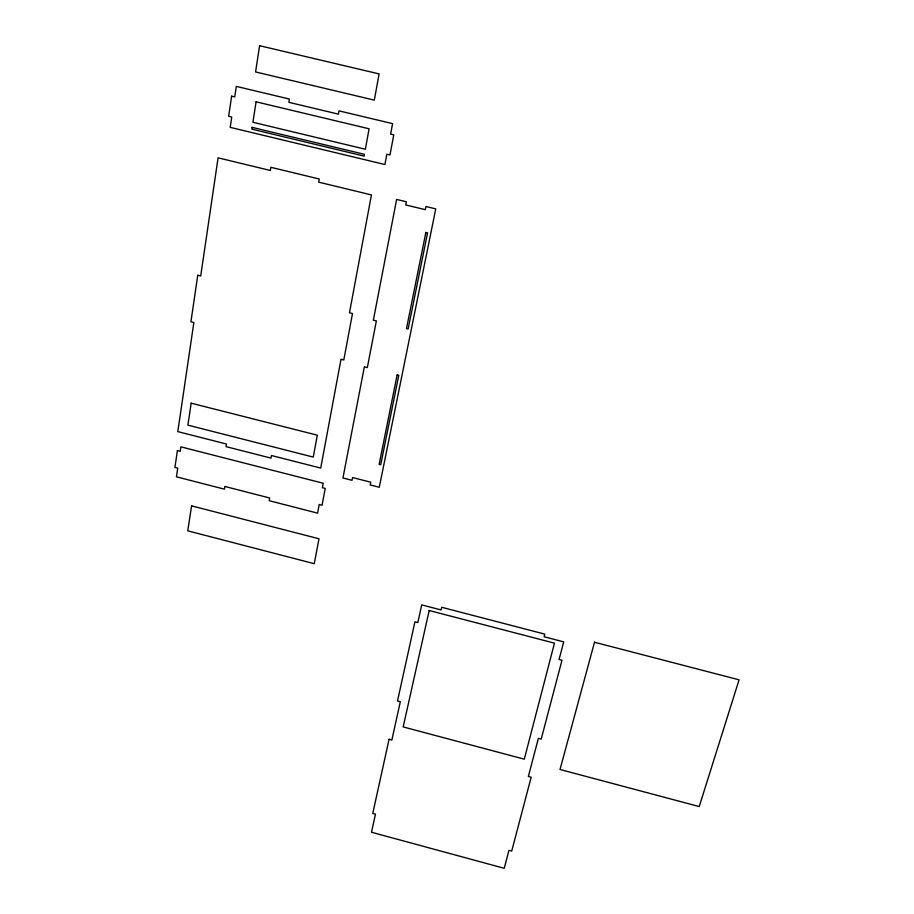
<?xml version="1.0" encoding="UTF-8"?>
<svg xmlns="http://www.w3.org/2000/svg" width="914" height="914" viewBox="0 0 914 914"><rect width="100%" height="100%" fill="white"/><g stroke="black" fill="none" stroke-linecap="round" stroke-linejoin="round"><path stroke-width="1.37" d="M197.755 275.24L190.935 321.774L193.859 322.505L177.807 431.614L226.466 444.033L226.055 446.638L271.012 458.108L271.458 455.515L320.723 468.082L341.002 359.271L343.801 359.967L352.484 313.548L349.479 312.805L371.45 194.922L318.689 182.16L319.237 178.995L270.864 167.308L270.361 170.472L218.092 157.836L200.714 275.971L197.755 275.24M177.419 450.591L174.928 467.442L177.739 468.162L176.448 476.822L224.41 489.161L224.855 486.465L269.676 497.993L269.207 500.689L317.592 513.142L319.214 504.505L322.059 505.236L325.224 488.442L322.368 487.71L323.202 483.255L180.903 446.855L180.241 451.31L177.419 450.591M231.642 96.164L228.66 116.284L231.745 117.026L230.202 127.366L384.908 164.531L386.851 154.203L389.981 154.957L393.774 134.861L390.632 134.118L392.609 123.63L339.003 110.868L338.431 114.147L288.858 102.322L289.395 99.043L236.303 86.396L234.738 96.895L231.642 96.164M191.175 403.188L187.896 425.147L313.262 457.08L317.295 435.178L191.175 403.188M259.599 45.7L255.577 71.943L374.317 100.129L379.104 73.908L259.599 45.7M191.586 505.853L187.747 530.84L314.267 563.698L318.986 538.78L191.586 505.853M252.138 127.377L251.864 129.148L364.092 156.1L364.412 154.317L252.138 127.377M256.08 101.808L252.915 122.282L365.349 149.233L369.085 128.783L256.08 101.808M364.355 366.868L342.944 477.988L352.016 480.307L352.553 477.554L370.73 482.192L370.181 484.946L379.276 487.265L435.75 208.883L425.947 206.518L425.318 209.683L405.77 204.953L406.387 201.788L396.63 199.435L373.358 320.174L376.362 320.917L367.325 367.611L364.355 366.868M397.144 374.9L379.116 464.381L380.715 464.78L398.79 375.311L397.144 374.9M425.855 232.464L406.49 328.549L408.147 328.96L427.558 232.876L425.855 232.464M389.078 739.289L372.752 813.449L375.471 814.191L371.484 832.243L504.242 868.3L508.961 850.328L511.714 851.071L531.171 777.22L528.361 776.466L538.369 738.329L541.214 739.083L561.984 660.239L559.071 659.485L563.698 641.856L544.104 636.761L544.79 634.11L441.691 607.284L441.096 609.946L421.72 604.897L417.812 622.583L414.933 621.828L397.51 700.981L400.321 701.735L391.855 740.02L389.078 739.289M429.18 610.518L403.177 726.927L524.282 759.168L554.467 643.148L429.18 610.518M594.511 642.234L560.019 769.485L699.221 806.559L739.072 679.822L594.511 642.234"/></g></svg>
